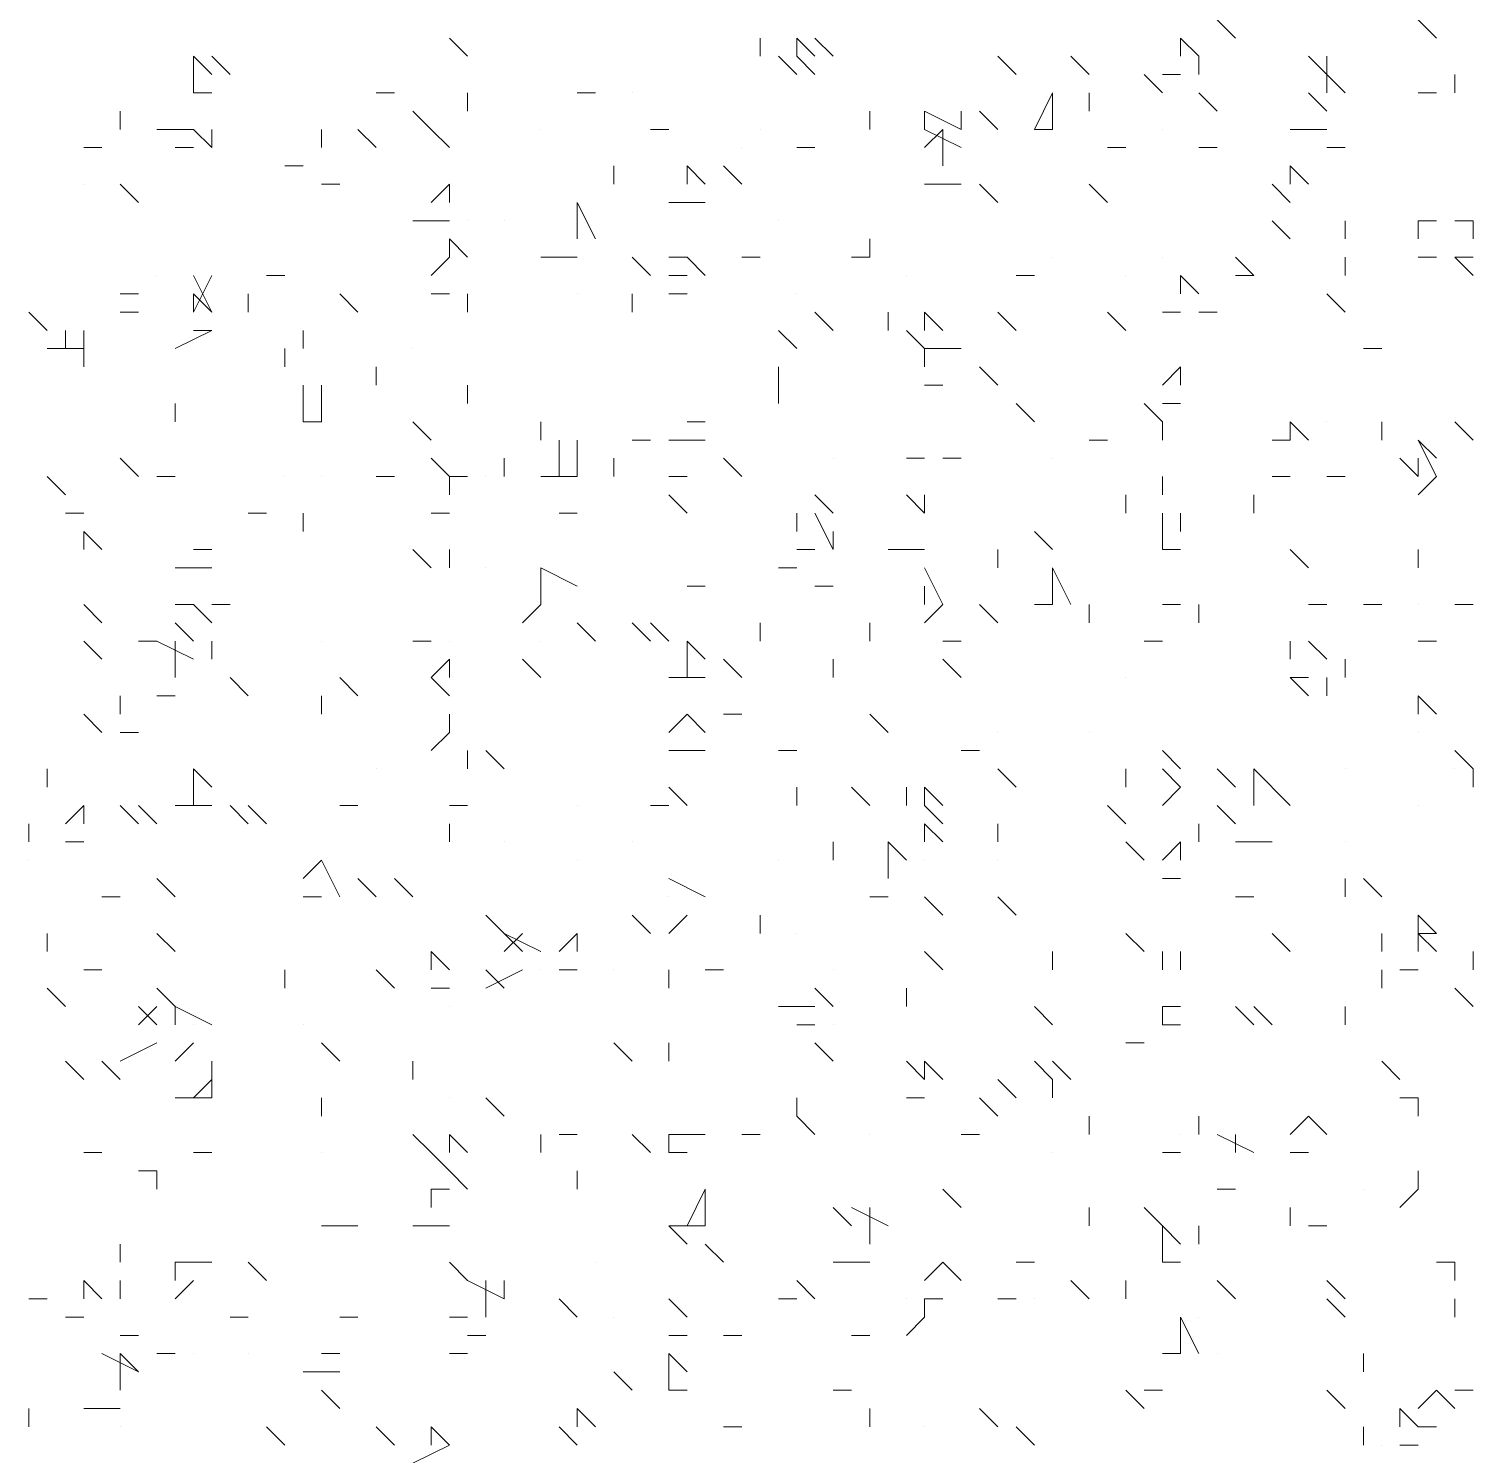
# Model space of a CAD drawing. Header units: millimetres. Extents: x 2928 to 3112, y 1220 to 1280.
# Drawn here: x 3000.9122 to 3001.1755, y 1265.2723 to 1265.5323 of the extents above; entities that cross this region are included whole.
import ezdxf

# ---------------------------------------------------------------- set-up
doc = ezdxf.new("R2010")
doc.units = ezdxf.units.MM

msp = doc.modelspace()

# ---------------------------------------------------------------- linework, layer by layer
at = {"color": 92, "linetype": 'Continuous', "lineweight": 5, "true_color": 0x00b800}
for points in [[(3001.13217, 1265.53063), (3001.12884, 1265.53397), (3001.12884, 1265.53397)], [(3001.16884, 1265.53063), (3001.16551, 1265.53397), (3001.16551, 1265.53397)], [(3000.99217, 1265.5273), (3000.98884, 1265.53063), (3000.98884, 1265.53063)], [(3001.0455, 1265.5273), (3001.0455, 1265.53063), (3001.0455, 1265.53063)], [(3001.05217, 1265.53063), (3001.0555, 1265.5273), (3001.0555, 1265.5273)], [(3001.05217, 1265.53063), (3001.05217, 1265.5273), (3001.05217, 1265.5273)], [(3001.05884, 1265.5273), (3001.0555, 1265.53063), (3001.0555, 1265.53063)], [(3001.12217, 1265.53063), (3001.1255, 1265.5273), (3001.1255, 1265.5273)], [(3001.12217, 1265.53063), (3001.12217, 1265.5273), (3001.12217, 1265.5273)], [(3000.94217, 1265.5273), (3000.9455, 1265.52397), (3000.9455, 1265.52397)], [(3000.94217, 1265.5273), (3000.94217, 1265.52063), (3000.94217, 1265.52063)], [(3000.94884, 1265.52397), (3000.9455, 1265.5273), (3000.9455, 1265.5273)], [(3001.04884, 1265.5273), (3001.05217, 1265.52397), (3001.05217, 1265.52397)], [(3001.0555, 1265.52397), (3001.05217, 1265.5273), (3001.05217, 1265.5273)], [(3001.09217, 1265.52397), (3001.08884, 1265.5273), (3001.08884, 1265.5273)], [(3001.1055, 1265.52397), (3001.10217, 1265.5273), (3001.10217, 1265.5273)], [(3001.1255, 1265.52397), (3001.1255, 1265.5273), (3001.1255, 1265.5273)], [(3001.14551, 1265.5273), (3001.15217, 1265.52063), (3001.15217, 1265.52063)], [(3001.14884, 1265.5273), (3001.14884, 1265.52063), (3001.14884, 1265.52063)], [(3001.11884, 1265.52063), (3001.1155, 1265.52397), (3001.1155, 1265.52397)], [(3001.11884, 1265.52397), (3001.12217, 1265.52397), (3001.12217, 1265.52397)], [(3001.17217, 1265.52063), (3001.17217, 1265.52397), (3001.17217, 1265.52397)], [(3000.94217, 1265.52063), (3000.9455, 1265.52063), (3000.9455, 1265.52063)], [(3000.97884, 1265.52063), (3000.9755, 1265.52063), (3000.9755, 1265.52063)], [(3000.99217, 1265.5173), (3000.99217, 1265.52063), (3000.99217, 1265.52063)], [(3001.0155, 1265.52063), (3001.01217, 1265.52063), (3001.01217, 1265.52063)], [(3001.09884, 1265.52063), (3001.0955, 1265.51397), (3001.0955, 1265.51397)], [(3001.09884, 1265.52063), (3001.09884, 1265.51397), (3001.09884, 1265.51397)], [(3001.1055, 1265.5173), (3001.1055, 1265.52063), (3001.1055, 1265.52063)], [(3001.12884, 1265.5173), (3001.1255, 1265.52063), (3001.1255, 1265.52063)], [(3001.14884, 1265.5173), (3001.14551, 1265.52063), (3001.14551, 1265.52063)], [(3001.16884, 1265.52063), (3001.16551, 1265.52063), (3001.16551, 1265.52063)], [(3000.92884, 1265.51397), (3000.92884, 1265.5173), (3000.92884, 1265.5173)], [(3000.9855, 1265.51397), (3000.98217, 1265.5173), (3000.98217, 1265.5173)], [(3001.0655, 1265.51397), (3001.0655, 1265.5173), (3001.0655, 1265.5173)], [(3001.0755, 1265.5173), (3001.08217, 1265.51397), (3001.08217, 1265.51397)], [(3001.0755, 1265.5173), (3001.0755, 1265.51397), (3001.0755, 1265.51397)], [(3001.08217, 1265.51397), (3001.08217, 1265.5173), (3001.08217, 1265.5173)], [(3001.08884, 1265.51397), (3001.0855, 1265.5173), (3001.0855, 1265.5173)], [(3000.93884, 1265.51397), (3000.9355, 1265.51397), (3000.9355, 1265.51397)], [(3000.94217, 1265.51397), (3000.93884, 1265.51397), (3000.93884, 1265.51397)], [(3000.94217, 1265.51397), (3000.9455, 1265.51063), (3000.9455, 1265.51063)], [(3000.9455, 1265.51063), (3000.9455, 1265.51397), (3000.9455, 1265.51397)], [(3000.9655, 1265.51063), (3000.9655, 1265.51397), (3000.9655, 1265.51397)], [(3000.9755, 1265.51063), (3000.97217, 1265.51397), (3000.97217, 1265.51397)], [(3000.98884, 1265.51063), (3000.9855, 1265.51397), (3000.9855, 1265.51397)], [(3001.02884, 1265.51397), (3001.0255, 1265.51397), (3001.0255, 1265.51397)], [(3001.0755, 1265.51063), (3001.07884, 1265.51397), (3001.07884, 1265.51397)], [(3001.0755, 1265.51397), (3001.08217, 1265.51063), (3001.08217, 1265.51063)], [(3001.07884, 1265.51397), (3001.07884, 1265.5073), (3001.07884, 1265.5073)], [(3001.0955, 1265.51397), (3001.09884, 1265.51397), (3001.09884, 1265.51397)], [(3001.14217, 1265.51397), (3001.14884, 1265.51397), (3001.14884, 1265.51397)], [(3000.9255, 1265.51063), (3000.92217, 1265.51063), (3000.92217, 1265.51063)], [(3000.93884, 1265.51063), (3000.94217, 1265.51063), (3000.94217, 1265.51063)], [(3001.0555, 1265.51063), (3001.05217, 1265.51063), (3001.05217, 1265.51063)], [(3001.11217, 1265.51063), (3001.10884, 1265.51063), (3001.10884, 1265.51063)], [(3001.12884, 1265.51063), (3001.1255, 1265.51063), (3001.1255, 1265.51063)], [(3001.15217, 1265.51063), (3001.14884, 1265.51063), (3001.14884, 1265.51063)], [(3000.96217, 1265.5073), (3000.95884, 1265.5073), (3000.95884, 1265.5073)], [(3001.01884, 1265.50397), (3001.01884, 1265.5073), (3001.01884, 1265.5073)], [(3001.03217, 1265.5073), (3001.0355, 1265.50397), (3001.0355, 1265.50397)], [(3001.03217, 1265.5073), (3001.03217, 1265.50397), (3001.03217, 1265.50397)], [(3001.04217, 1265.50397), (3001.03884, 1265.5073), (3001.03884, 1265.5073)], [(3001.14217, 1265.5073), (3001.14551, 1265.50397), (3001.14551, 1265.50397)], [(3001.14217, 1265.5073), (3001.14217, 1265.50397), (3001.14217, 1265.50397)], [(3000.93217, 1265.50063), (3000.92884, 1265.50397), (3000.92884, 1265.50397)], [(3000.96884, 1265.50397), (3000.9655, 1265.50397), (3000.9655, 1265.50397)], [(3000.98884, 1265.50397), (3000.9855, 1265.50063), (3000.9855, 1265.50063)], [(3000.98884, 1265.50397), (3000.98884, 1265.50063), (3000.98884, 1265.50063)], [(3001.0755, 1265.50397), (3001.08217, 1265.50397), (3001.08217, 1265.50397)], [(3001.08884, 1265.50063), (3001.0855, 1265.50397), (3001.0855, 1265.50397)], [(3001.10884, 1265.50063), (3001.1055, 1265.50397), (3001.1055, 1265.50397)], [(3001.13884, 1265.50397), (3001.14217, 1265.50063), (3001.14217, 1265.50063)], [(3001.01217, 1265.50063), (3001.0155, 1265.49397), (3001.0155, 1265.49397)], [(3001.01217, 1265.50063), (3001.01217, 1265.49397), (3001.01217, 1265.49397)], [(3001.02884, 1265.50063), (3001.0355, 1265.50063), (3001.0355, 1265.50063)], [(3000.98217, 1265.4973), (3000.98884, 1265.4973), (3000.98884, 1265.4973)], [(3001.14217, 1265.49397), (3001.13884, 1265.4973), (3001.13884, 1265.4973)], [(3001.15217, 1265.49397), (3001.15217, 1265.4973), (3001.15217, 1265.4973)], [(3001.16551, 1265.4973), (3001.16884, 1265.4973), (3001.16884, 1265.4973)], [(3001.16551, 1265.4973), (3001.16551, 1265.49397), (3001.16551, 1265.49397)], [(3001.17551, 1265.4973), (3001.17217, 1265.4973), (3001.17217, 1265.4973)], [(3001.17551, 1265.49397), (3001.17551, 1265.4973), (3001.17551, 1265.4973)], [(3000.98884, 1265.49397), (3000.99217, 1265.49063), (3000.99217, 1265.49063)], [(3000.98884, 1265.49397), (3000.98884, 1265.49063), (3000.98884, 1265.49063)], [(3001.0655, 1265.49063), (3001.0655, 1265.49397), (3001.0655, 1265.49397)], [(3000.9855, 1265.4873), (3000.98884, 1265.49063), (3000.98884, 1265.49063)], [(3001.0055, 1265.49063), (3001.01217, 1265.49063), (3001.01217, 1265.49063)], [(3001.0255, 1265.4873), (3001.02217, 1265.49063), (3001.02217, 1265.49063)], [(3001.03217, 1265.49063), (3001.02884, 1265.49063), (3001.02884, 1265.49063)], [(3001.03217, 1265.49063), (3001.0355, 1265.4873), (3001.0355, 1265.4873)], [(3001.0455, 1265.49063), (3001.04217, 1265.49063), (3001.04217, 1265.49063)], [(3001.0655, 1265.49063), (3001.06217, 1265.49063), (3001.06217, 1265.49063)], [(3001.13551, 1265.4873), (3001.13217, 1265.49063), (3001.13217, 1265.49063)], [(3001.15217, 1265.4873), (3001.15217, 1265.49063), (3001.15217, 1265.49063)], [(3001.16551, 1265.49063), (3001.16884, 1265.49063), (3001.16884, 1265.49063)], [(3001.17551, 1265.4873), (3001.17217, 1265.49063), (3001.17217, 1265.49063)], [(3001.17551, 1265.49063), (3001.17217, 1265.49063), (3001.17217, 1265.49063)], [(3000.94217, 1265.4873), (3000.9455, 1265.48063), (3000.9455, 1265.48063)], [(3000.9455, 1265.4873), (3000.94217, 1265.48063), (3000.94217, 1265.48063)], [(3000.95884, 1265.4873), (3000.9555, 1265.4873), (3000.9555, 1265.4873)], [(3001.02884, 1265.4873), (3001.03217, 1265.4873), (3001.03217, 1265.4873)], [(3001.0955, 1265.4873), (3001.09217, 1265.4873), (3001.09217, 1265.4873)], [(3001.12217, 1265.4873), (3001.1255, 1265.48397), (3001.1255, 1265.48397)], [(3001.12217, 1265.4873), (3001.12217, 1265.48397), (3001.12217, 1265.48397)], [(3001.13551, 1265.4873), (3001.13217, 1265.4873), (3001.13217, 1265.4873)], [(3000.93217, 1265.48397), (3000.92884, 1265.48397), (3000.92884, 1265.48397)], [(3000.94217, 1265.48397), (3000.9455, 1265.48063), (3000.9455, 1265.48063)], [(3000.94217, 1265.48397), (3000.94217, 1265.48063), (3000.94217, 1265.48063)], [(3000.95217, 1265.48063), (3000.95217, 1265.48397), (3000.95217, 1265.48397)], [(3000.97217, 1265.48063), (3000.96884, 1265.48397), (3000.96884, 1265.48397)], [(3000.98884, 1265.48397), (3000.9855, 1265.48397), (3000.9855, 1265.48397)], [(3000.98884, 1265.48397), (3000.9855, 1265.48397), (3000.9855, 1265.48397)], [(3000.99217, 1265.48063), (3000.99217, 1265.48397), (3000.99217, 1265.48397)], [(3001.02217, 1265.48063), (3001.02217, 1265.48397), (3001.02217, 1265.48397)], [(3001.03217, 1265.48397), (3001.02884, 1265.48397), (3001.02884, 1265.48397)], [(3001.15217, 1265.48063), (3001.14884, 1265.48397), (3001.14884, 1265.48397)], [(3000.9155, 1265.4773), (3000.91217, 1265.48063), (3000.91217, 1265.48063)], [(3000.93217, 1265.48063), (3000.92884, 1265.48063), (3000.92884, 1265.48063)], [(3001.05884, 1265.4773), (3001.0555, 1265.48063), (3001.0555, 1265.48063)], [(3001.06884, 1265.4773), (3001.06884, 1265.48063), (3001.06884, 1265.48063)], [(3001.0755, 1265.48063), (3001.07884, 1265.4773), (3001.07884, 1265.4773)], [(3001.0755, 1265.48063), (3001.0755, 1265.4773), (3001.0755, 1265.4773)], [(3001.09217, 1265.4773), (3001.08884, 1265.48063), (3001.08884, 1265.48063)], [(3001.11217, 1265.4773), (3001.10884, 1265.48063), (3001.10884, 1265.48063)], [(3001.11884, 1265.48063), (3001.12217, 1265.48063), (3001.12217, 1265.48063)], [(3001.12884, 1265.48063), (3001.1255, 1265.48063), (3001.1255, 1265.48063)], [(3000.91884, 1265.4773), (3000.91884, 1265.47397), (3000.91884, 1265.47397)], [(3000.92217, 1265.4773), (3000.92217, 1265.47397), (3000.92217, 1265.47397)], [(3000.93884, 1265.47397), (3000.9455, 1265.4773), (3000.9455, 1265.4773)], [(3000.94217, 1265.4773), (3000.9455, 1265.4773), (3000.9455, 1265.4773)], [(3000.96217, 1265.47397), (3000.96217, 1265.4773), (3000.96217, 1265.4773)], [(3001.05217, 1265.47397), (3001.04884, 1265.4773), (3001.04884, 1265.4773)], [(3001.07217, 1265.4773), (3001.0755, 1265.47397), (3001.0755, 1265.47397)], [(3000.9155, 1265.47397), (3000.92217, 1265.47397), (3000.92217, 1265.47397)], [(3000.92217, 1265.47063), (3000.92217, 1265.47397), (3000.92217, 1265.47397)], [(3000.95884, 1265.47063), (3000.95884, 1265.47397), (3000.95884, 1265.47397)], [(3001.0755, 1265.47397), (3001.08217, 1265.47397), (3001.08217, 1265.47397)], [(3001.0755, 1265.47397), (3001.0755, 1265.47063), (3001.0755, 1265.47063)], [(3001.15884, 1265.47397), (3001.15551, 1265.47397), (3001.15551, 1265.47397)], [(3000.9755, 1265.4673), (3000.9755, 1265.47063), (3000.9755, 1265.47063)], [(3001.04884, 1265.4673), (3001.04884, 1265.47063), (3001.04884, 1265.47063)], [(3001.08884, 1265.4673), (3001.0855, 1265.47063), (3001.0855, 1265.47063)], [(3001.12217, 1265.47063), (3001.11884, 1265.4673), (3001.11884, 1265.4673)], [(3001.12217, 1265.47063), (3001.12217, 1265.4673), (3001.12217, 1265.4673)], [(3000.96217, 1265.4673), (3000.96217, 1265.46063), (3000.96217, 1265.46063)], [(3000.9655, 1265.4673), (3000.9655, 1265.46063), (3000.9655, 1265.46063)], [(3000.99217, 1265.46397), (3000.99217, 1265.4673), (3000.99217, 1265.4673)], [(3001.04884, 1265.46397), (3001.04884, 1265.4673), (3001.04884, 1265.4673)], [(3001.0755, 1265.4673), (3001.07884, 1265.4673), (3001.07884, 1265.4673)], [(3000.93884, 1265.46063), (3000.93884, 1265.46397), (3000.93884, 1265.46397)], [(3001.0955, 1265.46063), (3001.09217, 1265.46397), (3001.09217, 1265.46397)], [(3001.11884, 1265.46063), (3001.1155, 1265.46397), (3001.1155, 1265.46397)], [(3001.11884, 1265.46397), (3001.12217, 1265.46397), (3001.12217, 1265.46397)], [(3000.96217, 1265.46063), (3000.9655, 1265.46063), (3000.9655, 1265.46063)], [(3000.9855, 1265.4573), (3000.98217, 1265.46063), (3000.98217, 1265.46063)], [(3001.0055, 1265.4573), (3001.0055, 1265.46063), (3001.0055, 1265.46063)], [(3001.03217, 1265.46063), (3001.0355, 1265.46063), (3001.0355, 1265.46063)], [(3001.11884, 1265.4573), (3001.11884, 1265.46063), (3001.11884, 1265.46063)], [(3001.14217, 1265.46063), (3001.14551, 1265.4573), (3001.14551, 1265.4573)], [(3001.14217, 1265.46063), (3001.14217, 1265.4573), (3001.14217, 1265.4573)], [(3001.15884, 1265.4573), (3001.15884, 1265.46063), (3001.15884, 1265.46063)], [(3001.17551, 1265.4573), (3001.17217, 1265.46063), (3001.17217, 1265.46063)], [(3001.00884, 1265.4573), (3001.00884, 1265.45063), (3001.00884, 1265.45063)], [(3001.01217, 1265.4573), (3001.01217, 1265.45063), (3001.01217, 1265.45063)], [(3001.0255, 1265.4573), (3001.02217, 1265.4573), (3001.02217, 1265.4573)], [(3001.02884, 1265.4573), (3001.0355, 1265.4573), (3001.0355, 1265.4573)], [(3001.10884, 1265.4573), (3001.1055, 1265.4573), (3001.1055, 1265.4573)], [(3001.14217, 1265.4573), (3001.13884, 1265.4573), (3001.13884, 1265.4573)], [(3001.16551, 1265.4573), (3001.16884, 1265.45063), (3001.16884, 1265.45063)], [(3001.16551, 1265.4573), (3001.16884, 1265.45397), (3001.16884, 1265.45397)], [(3000.93217, 1265.45063), (3000.92884, 1265.45397), (3000.92884, 1265.45397)], [(3000.98884, 1265.45063), (3000.9855, 1265.45397), (3000.9855, 1265.45397)], [(3000.99884, 1265.45063), (3000.99884, 1265.45397), (3000.99884, 1265.45397)], [(3001.01884, 1265.45063), (3001.01884, 1265.45397), (3001.01884, 1265.45397)], [(3001.04217, 1265.45063), (3001.03884, 1265.45397), (3001.03884, 1265.45397)], [(3001.0755, 1265.45397), (3001.07217, 1265.45397), (3001.07217, 1265.45397)], [(3001.08217, 1265.45397), (3001.07884, 1265.45397), (3001.07884, 1265.45397)], [(3001.16217, 1265.45397), (3001.16551, 1265.45063), (3001.16551, 1265.45063)], [(3001.16551, 1265.45397), (3001.16551, 1265.45063), (3001.16551, 1265.45063)], [(3000.91884, 1265.4473), (3000.9155, 1265.45063), (3000.9155, 1265.45063)], [(3000.93884, 1265.45063), (3000.9355, 1265.45063), (3000.9355, 1265.45063)], [(3000.97884, 1265.45063), (3000.9755, 1265.45063), (3000.9755, 1265.45063)], [(3000.98884, 1265.45063), (3000.99217, 1265.45063), (3000.99217, 1265.45063)], [(3000.98884, 1265.45063), (3000.98884, 1265.4473), (3000.98884, 1265.4473)], [(3001.0055, 1265.45063), (3001.01217, 1265.45063), (3001.01217, 1265.45063)], [(3001.03217, 1265.45063), (3001.02884, 1265.45063), (3001.02884, 1265.45063)], [(3001.11884, 1265.4473), (3001.11884, 1265.45063), (3001.11884, 1265.45063)], [(3001.13884, 1265.45063), (3001.14217, 1265.45063), (3001.14217, 1265.45063)], [(3001.14217, 1265.45063), (3001.13884, 1265.45063), (3001.13884, 1265.45063)], [(3001.15217, 1265.45063), (3001.14884, 1265.45063), (3001.14884, 1265.45063)], [(3001.16551, 1265.4473), (3001.16884, 1265.45063), (3001.16884, 1265.45063)], [(3001.03217, 1265.44397), (3001.02884, 1265.4473), (3001.02884, 1265.4473)], [(3001.05884, 1265.44397), (3001.0555, 1265.4473), (3001.0555, 1265.4473)], [(3001.07217, 1265.4473), (3001.0755, 1265.44397), (3001.0755, 1265.44397)], [(3001.0755, 1265.4473), (3001.0755, 1265.44397), (3001.0755, 1265.44397)], [(3001.11217, 1265.44397), (3001.11217, 1265.4473), (3001.11217, 1265.4473)], [(3001.13551, 1265.44397), (3001.13551, 1265.4473), (3001.13551, 1265.4473)], [(3000.92217, 1265.44397), (3000.91884, 1265.44397), (3000.91884, 1265.44397)], [(3000.9555, 1265.44397), (3000.95217, 1265.44397), (3000.95217, 1265.44397)], [(3000.96217, 1265.44063), (3000.96217, 1265.44397), (3000.96217, 1265.44397)], [(3000.9855, 1265.44397), (3000.98884, 1265.44397), (3000.98884, 1265.44397)], [(3001.01217, 1265.44397), (3001.00884, 1265.44397), (3001.00884, 1265.44397)], [(3001.05217, 1265.44397), (3001.05217, 1265.44063), (3001.05217, 1265.44063)], [(3001.0555, 1265.44397), (3001.05884, 1265.4373), (3001.05884, 1265.4373)], [(3001.11884, 1265.44397), (3001.11884, 1265.4373), (3001.11884, 1265.4373)], [(3001.12217, 1265.44397), (3001.12217, 1265.44063), (3001.12217, 1265.44063)], [(3000.92217, 1265.4373), (3000.92217, 1265.44063), (3000.92217, 1265.44063)], [(3000.9255, 1265.4373), (3000.92217, 1265.44063), (3000.92217, 1265.44063)], [(3001.05884, 1265.4373), (3001.05884, 1265.44063), (3001.05884, 1265.44063)], [(3001.09884, 1265.4373), (3001.0955, 1265.44063), (3001.0955, 1265.44063)], [(3000.94217, 1265.4373), (3000.9455, 1265.4373), (3000.9455, 1265.4373)], [(3000.9855, 1265.43397), (3000.98217, 1265.4373), (3000.98217, 1265.4373)], [(3000.98884, 1265.43397), (3000.98884, 1265.4373), (3000.98884, 1265.4373)], [(3001.05217, 1265.4373), (3001.0555, 1265.4373), (3001.0555, 1265.4373)], [(3001.06884, 1265.4373), (3001.0755, 1265.4373), (3001.0755, 1265.4373)], [(3001.08884, 1265.43397), (3001.08884, 1265.4373), (3001.08884, 1265.4373)], [(3001.11884, 1265.4373), (3001.12217, 1265.4373), (3001.12217, 1265.4373)], [(3001.14551, 1265.43397), (3001.14217, 1265.4373), (3001.14217, 1265.4373)], [(3001.16551, 1265.43397), (3001.16551, 1265.4373), (3001.16551, 1265.4373)], [(3000.93884, 1265.43397), (3000.9455, 1265.43397), (3000.9455, 1265.43397)], [(3001.0055, 1265.43397), (3001.01217, 1265.43063), (3001.01217, 1265.43063)], [(3001.0055, 1265.43397), (3001.0055, 1265.4273), (3001.0055, 1265.4273)], [(3001.05217, 1265.43397), (3001.04884, 1265.43397), (3001.04884, 1265.43397)], [(3001.0755, 1265.43397), (3001.07884, 1265.4273), (3001.07884, 1265.4273)], [(3001.09884, 1265.43397), (3001.10217, 1265.4273), (3001.10217, 1265.4273)], [(3001.09884, 1265.43397), (3001.09884, 1265.4273), (3001.09884, 1265.4273)], [(3001.0355, 1265.43063), (3001.03217, 1265.43063), (3001.03217, 1265.43063)], [(3001.05884, 1265.43063), (3001.0555, 1265.43063), (3001.0555, 1265.43063)], [(3001.0755, 1265.43063), (3001.0755, 1265.4273), (3001.0755, 1265.4273)], [(3000.9255, 1265.42397), (3000.92217, 1265.4273), (3000.92217, 1265.4273)], [(3000.94217, 1265.4273), (3000.93884, 1265.4273), (3000.93884, 1265.4273)], [(3000.94217, 1265.4273), (3000.9455, 1265.42397), (3000.9455, 1265.42397)], [(3000.94884, 1265.4273), (3000.9455, 1265.4273), (3000.9455, 1265.4273)], [(3001.00217, 1265.42397), (3001.0055, 1265.4273), (3001.0055, 1265.4273)], [(3001.0755, 1265.42397), (3001.07884, 1265.4273), (3001.07884, 1265.4273)], [(3001.08884, 1265.42397), (3001.0855, 1265.4273), (3001.0855, 1265.4273)], [(3001.0955, 1265.4273), (3001.09884, 1265.4273), (3001.09884, 1265.4273)], [(3001.1055, 1265.42397), (3001.1055, 1265.4273), (3001.1055, 1265.4273)], [(3001.12217, 1265.4273), (3001.11884, 1265.4273), (3001.11884, 1265.4273)], [(3001.1255, 1265.42397), (3001.1255, 1265.4273), (3001.1255, 1265.4273)], [(3001.14884, 1265.4273), (3001.14551, 1265.4273), (3001.14551, 1265.4273)], [(3001.15884, 1265.4273), (3001.15551, 1265.4273), (3001.15551, 1265.4273)], [(3001.17551, 1265.4273), (3001.17217, 1265.4273), (3001.17217, 1265.4273)], [(3000.93884, 1265.42397), (3000.94217, 1265.42063), (3000.94217, 1265.42063)], [(3001.0155, 1265.42063), (3001.01217, 1265.42397), (3001.01217, 1265.42397)], [(3001.0255, 1265.42063), (3001.02217, 1265.42397), (3001.02217, 1265.42397)], [(3001.02884, 1265.42063), (3001.0255, 1265.42397), (3001.0255, 1265.42397)], [(3001.0455, 1265.42063), (3001.0455, 1265.42397), (3001.0455, 1265.42397)], [(3001.0655, 1265.42063), (3001.0655, 1265.42397), (3001.0655, 1265.42397)], [(3000.9255, 1265.4173), (3000.92217, 1265.42063), (3000.92217, 1265.42063)], [(3000.9355, 1265.42063), (3000.93217, 1265.42063), (3000.93217, 1265.42063)], [(3000.9355, 1265.42063), (3000.94217, 1265.4173), (3000.94217, 1265.4173)], [(3000.93884, 1265.42063), (3000.93884, 1265.41397), (3000.93884, 1265.41397)], [(3000.9455, 1265.4173), (3000.9455, 1265.42063), (3000.9455, 1265.42063)], [(3000.9855, 1265.42063), (3000.98217, 1265.42063), (3000.98217, 1265.42063)], [(3001.03217, 1265.42063), (3001.0355, 1265.4173), (3001.0355, 1265.4173)], [(3001.03217, 1265.42063), (3001.03217, 1265.41397), (3001.03217, 1265.41397)], [(3001.08217, 1265.42063), (3001.07884, 1265.42063), (3001.07884, 1265.42063)], [(3001.11884, 1265.42063), (3001.1155, 1265.42063), (3001.1155, 1265.42063)], [(3001.14217, 1265.42063), (3001.14217, 1265.4173), (3001.14217, 1265.4173)], [(3001.14551, 1265.42063), (3001.14884, 1265.4173), (3001.14884, 1265.4173)], [(3001.16884, 1265.42063), (3001.16551, 1265.42063), (3001.16551, 1265.42063)], [(3000.98884, 1265.4173), (3000.9855, 1265.41397), (3000.9855, 1265.41397)], [(3000.98884, 1265.4173), (3000.98884, 1265.41397), (3000.98884, 1265.41397)], [(3001.0055, 1265.41397), (3001.00217, 1265.4173), (3001.00217, 1265.4173)], [(3001.04217, 1265.41397), (3001.03884, 1265.4173), (3001.03884, 1265.4173)], [(3001.05884, 1265.41397), (3001.05884, 1265.4173), (3001.05884, 1265.4173)], [(3001.08217, 1265.41397), (3001.07884, 1265.4173), (3001.07884, 1265.4173)], [(3001.15217, 1265.41397), (3001.15217, 1265.4173), (3001.15217, 1265.4173)], [(3000.95217, 1265.41063), (3000.94884, 1265.41397), (3000.94884, 1265.41397)], [(3000.97217, 1265.41063), (3000.96884, 1265.41397), (3000.96884, 1265.41397)], [(3000.9855, 1265.41397), (3000.98884, 1265.41063), (3000.98884, 1265.41063)], [(3001.02884, 1265.41397), (3001.0355, 1265.41397), (3001.0355, 1265.41397)], [(3001.14217, 1265.41397), (3001.14551, 1265.41397), (3001.14551, 1265.41397)], [(3001.14551, 1265.41063), (3001.14217, 1265.41397), (3001.14217, 1265.41397)], [(3001.14884, 1265.41063), (3001.14884, 1265.41397), (3001.14884, 1265.41397)], [(3000.92884, 1265.4073), (3000.92884, 1265.41063), (3000.92884, 1265.41063)], [(3000.9355, 1265.41063), (3000.93884, 1265.41063), (3000.93884, 1265.41063)], [(3000.9655, 1265.4073), (3000.9655, 1265.41063), (3000.9655, 1265.41063)], [(3000.9655, 1265.4073), (3000.9655, 1265.41063), (3000.9655, 1265.41063)], [(3001.16551, 1265.41063), (3001.16884, 1265.4073), (3001.16884, 1265.4073)], [(3001.16551, 1265.41063), (3001.16551, 1265.4073), (3001.16551, 1265.4073)], [(3000.9255, 1265.40397), (3000.92217, 1265.4073), (3000.92217, 1265.4073)], [(3000.98884, 1265.4073), (3000.98884, 1265.40397), (3000.98884, 1265.40397)], [(3000.98884, 1265.4073), (3000.98884, 1265.40397), (3000.98884, 1265.40397)], [(3001.03217, 1265.4073), (3001.02884, 1265.40397), (3001.02884, 1265.40397)], [(3001.03217, 1265.4073), (3001.0355, 1265.40397), (3001.0355, 1265.40397)], [(3001.04217, 1265.4073), (3001.03884, 1265.4073), (3001.03884, 1265.4073)], [(3001.06884, 1265.40397), (3001.0655, 1265.4073), (3001.0655, 1265.4073)], [(3000.93217, 1265.40397), (3000.92884, 1265.40397), (3000.92884, 1265.40397)], [(3000.9855, 1265.40063), (3000.98884, 1265.40397), (3000.98884, 1265.40397)], [(3000.99217, 1265.3973), (3000.99217, 1265.40063), (3000.99217, 1265.40063)], [(3000.99884, 1265.3973), (3000.9955, 1265.40063), (3000.9955, 1265.40063)], [(3001.02884, 1265.40063), (3001.0355, 1265.40063), (3001.0355, 1265.40063)], [(3001.05217, 1265.40063), (3001.04884, 1265.40063), (3001.04884, 1265.40063)], [(3001.0855, 1265.40063), (3001.08217, 1265.40063), (3001.08217, 1265.40063)], [(3001.11884, 1265.40063), (3001.12217, 1265.3973), (3001.12217, 1265.3973)], [(3001.17551, 1265.3973), (3001.17217, 1265.40063), (3001.17217, 1265.40063)], [(3000.9155, 1265.39397), (3000.9155, 1265.3973), (3000.9155, 1265.3973)], [(3000.94217, 1265.3973), (3000.9455, 1265.39397), (3000.9455, 1265.39397)], [(3000.94217, 1265.3973), (3000.94217, 1265.39063), (3000.94217, 1265.39063)], [(3001.09217, 1265.39397), (3001.08884, 1265.3973), (3001.08884, 1265.3973)], [(3001.11217, 1265.39397), (3001.11217, 1265.3973), (3001.11217, 1265.3973)], [(3001.12217, 1265.39397), (3001.11884, 1265.3973), (3001.11884, 1265.3973)], [(3001.13217, 1265.39397), (3001.12884, 1265.3973), (3001.12884, 1265.3973)], [(3001.13551, 1265.3973), (3001.14217, 1265.39063), (3001.14217, 1265.39063)], [(3001.13551, 1265.3973), (3001.13551, 1265.39063), (3001.13551, 1265.39063)], [(3001.17551, 1265.39397), (3001.17551, 1265.3973), (3001.17551, 1265.3973)], [(3001.03217, 1265.39063), (3001.02884, 1265.39397), (3001.02884, 1265.39397)], [(3001.05217, 1265.39063), (3001.05217, 1265.39397), (3001.05217, 1265.39397)], [(3001.0655, 1265.39063), (3001.06217, 1265.39397), (3001.06217, 1265.39397)], [(3001.07217, 1265.39063), (3001.07217, 1265.39397), (3001.07217, 1265.39397)], [(3001.0755, 1265.39397), (3001.07884, 1265.39063), (3001.07884, 1265.39063)], [(3001.0755, 1265.39397), (3001.0755, 1265.39063), (3001.0755, 1265.39063)], [(3001.11884, 1265.39063), (3001.12217, 1265.39397), (3001.12217, 1265.39397)], [(3000.92217, 1265.39063), (3000.91884, 1265.3873), (3000.91884, 1265.3873)], [(3000.92217, 1265.39063), (3000.92217, 1265.3873), (3000.92217, 1265.3873)], [(3000.93217, 1265.3873), (3000.92884, 1265.39063), (3000.92884, 1265.39063)], [(3000.9355, 1265.3873), (3000.93217, 1265.39063), (3000.93217, 1265.39063)], [(3000.93884, 1265.39063), (3000.9455, 1265.39063), (3000.9455, 1265.39063)], [(3000.95217, 1265.3873), (3000.94884, 1265.39063), (3000.94884, 1265.39063)], [(3000.9555, 1265.3873), (3000.95217, 1265.39063), (3000.95217, 1265.39063)], [(3000.97217, 1265.39063), (3000.96884, 1265.39063), (3000.96884, 1265.39063)], [(3000.99217, 1265.39063), (3000.98884, 1265.39063), (3000.98884, 1265.39063)], [(3001.02884, 1265.39063), (3001.0255, 1265.39063), (3001.0255, 1265.39063)], [(3001.0755, 1265.39063), (3001.07884, 1265.3873), (3001.07884, 1265.3873)], [(3001.11217, 1265.3873), (3001.10884, 1265.39063), (3001.10884, 1265.39063)], [(3001.13217, 1265.3873), (3001.12884, 1265.39063), (3001.12884, 1265.39063)], [(3000.91217, 1265.38397), (3000.91217, 1265.3873), (3000.91217, 1265.3873)], [(3000.98884, 1265.38397), (3000.98884, 1265.3873), (3000.98884, 1265.3873)], [(3001.0755, 1265.3873), (3001.07884, 1265.38397), (3001.07884, 1265.38397)], [(3001.0755, 1265.3873), (3001.0755, 1265.38397), (3001.0755, 1265.38397)], [(3001.08884, 1265.38397), (3001.08884, 1265.3873), (3001.08884, 1265.3873)], [(3001.1255, 1265.38397), (3001.1255, 1265.3873), (3001.1255, 1265.3873)], [(3000.91884, 1265.38397), (3000.92217, 1265.38397), (3000.92217, 1265.38397)], [(3001.05884, 1265.38063), (3001.05884, 1265.38397), (3001.05884, 1265.38397)], [(3001.06884, 1265.38397), (3001.07217, 1265.38063), (3001.07217, 1265.38063)], [(3001.06884, 1265.38397), (3001.06884, 1265.3773), (3001.06884, 1265.3773)], [(3001.1155, 1265.38063), (3001.11217, 1265.38397), (3001.11217, 1265.38397)], [(3001.12217, 1265.38397), (3001.11884, 1265.38063), (3001.11884, 1265.38063)], [(3001.12217, 1265.38397), (3001.12217, 1265.38063), (3001.12217, 1265.38063)], [(3001.13217, 1265.38397), (3001.13884, 1265.38397), (3001.13884, 1265.38397)], [(3000.9655, 1265.38063), (3000.96217, 1265.3773), (3000.96217, 1265.3773)], [(3000.9655, 1265.38063), (3000.96884, 1265.37397), (3000.96884, 1265.37397)], [(3000.93884, 1265.37397), (3000.9355, 1265.3773), (3000.9355, 1265.3773)], [(3000.9755, 1265.37397), (3000.97217, 1265.3773), (3000.97217, 1265.3773)], [(3000.98217, 1265.37397), (3000.97884, 1265.3773), (3000.97884, 1265.3773)], [(3001.02884, 1265.3773), (3001.0355, 1265.37397), (3001.0355, 1265.37397)], [(3001.11884, 1265.3773), (3001.12217, 1265.3773), (3001.12217, 1265.3773)], [(3001.15217, 1265.37397), (3001.15217, 1265.3773), (3001.15217, 1265.3773)], [(3001.15884, 1265.37397), (3001.15551, 1265.3773), (3001.15551, 1265.3773)], [(3000.92884, 1265.37397), (3000.9255, 1265.37397), (3000.9255, 1265.37397)], [(3000.96217, 1265.37397), (3000.9655, 1265.37397), (3000.9655, 1265.37397)], [(3001.0655, 1265.37397), (3001.06884, 1265.37397), (3001.06884, 1265.37397)], [(3001.07884, 1265.37063), (3001.0755, 1265.37397), (3001.0755, 1265.37397)], [(3001.09217, 1265.37063), (3001.08884, 1265.37397), (3001.08884, 1265.37397)], [(3001.13551, 1265.37397), (3001.13217, 1265.37397), (3001.13217, 1265.37397)], [(3000.99884, 1265.3673), (3000.9955, 1265.37063), (3000.9955, 1265.37063)], [(3001.0255, 1265.3673), (3001.02217, 1265.37063), (3001.02217, 1265.37063)], [(3001.02884, 1265.3673), (3001.03217, 1265.37063), (3001.03217, 1265.37063)], [(3001.0455, 1265.3673), (3001.0455, 1265.37063), (3001.0455, 1265.37063)], [(3001.16551, 1265.37063), (3001.16884, 1265.3673), (3001.16884, 1265.3673)], [(3001.16551, 1265.37063), (3001.16551, 1265.3673), (3001.16551, 1265.3673)], [(3000.9155, 1265.36397), (3000.9155, 1265.3673), (3000.9155, 1265.3673)], [(3000.93884, 1265.36397), (3000.9355, 1265.3673), (3000.9355, 1265.3673)], [(3000.99884, 1265.3673), (3001.0055, 1265.36397), (3001.0055, 1265.36397)], [(3001.00217, 1265.3673), (3000.99884, 1265.36397), (3000.99884, 1265.36397)], [(3001.00217, 1265.36397), (3000.99884, 1265.3673), (3000.99884, 1265.3673)], [(3001.01217, 1265.3673), (3001.00884, 1265.36397), (3001.00884, 1265.36397)], [(3001.01217, 1265.3673), (3001.01217, 1265.36397), (3001.01217, 1265.36397)], [(3001.1155, 1265.36397), (3001.11217, 1265.3673), (3001.11217, 1265.3673)], [(3001.14217, 1265.36397), (3001.13884, 1265.3673), (3001.13884, 1265.3673)], [(3001.15884, 1265.36397), (3001.15884, 1265.3673), (3001.15884, 1265.3673)], [(3001.16551, 1265.3673), (3001.16884, 1265.36397), (3001.16884, 1265.36397)], [(3001.16551, 1265.3673), (3001.16551, 1265.36397), (3001.16551, 1265.36397)], [(3001.16551, 1265.3673), (3001.16884, 1265.3673), (3001.16884, 1265.3673)], [(3000.9855, 1265.36397), (3000.98884, 1265.36063), (3000.98884, 1265.36063)], [(3000.9855, 1265.36397), (3000.9855, 1265.36063), (3000.9855, 1265.36063)], [(3001.07884, 1265.36063), (3001.0755, 1265.36397), (3001.0755, 1265.36397)], [(3001.09884, 1265.36063), (3001.09884, 1265.36397), (3001.09884, 1265.36397)], [(3001.11884, 1265.36063), (3001.11884, 1265.36397), (3001.11884, 1265.36397)], [(3001.12217, 1265.36063), (3001.12217, 1265.36397), (3001.12217, 1265.36397)], [(3001.17551, 1265.36063), (3001.17551, 1265.36397), (3001.17551, 1265.36397)], [(3000.9255, 1265.36063), (3000.92217, 1265.36063), (3000.92217, 1265.36063)], [(3000.95884, 1265.3573), (3000.95884, 1265.36063), (3000.95884, 1265.36063)], [(3000.97884, 1265.3573), (3000.9755, 1265.36063), (3000.9755, 1265.36063)], [(3000.9955, 1265.3573), (3001.00217, 1265.36063), (3001.00217, 1265.36063)], [(3000.99884, 1265.3573), (3000.9955, 1265.36063), (3000.9955, 1265.36063)], [(3001.00884, 1265.36063), (3001.01217, 1265.36063), (3001.01217, 1265.36063)], [(3001.02884, 1265.3573), (3001.02884, 1265.36063), (3001.02884, 1265.36063)], [(3001.03884, 1265.36063), (3001.0355, 1265.36063), (3001.0355, 1265.36063)], [(3001.15884, 1265.3573), (3001.15884, 1265.36063), (3001.15884, 1265.36063)], [(3001.16217, 1265.36063), (3001.16551, 1265.36063), (3001.16551, 1265.36063)], [(3000.91884, 1265.35397), (3000.9155, 1265.3573), (3000.9155, 1265.3573)], [(3000.93884, 1265.35397), (3000.9355, 1265.3573), (3000.9355, 1265.3573)], [(3000.9855, 1265.3573), (3000.98884, 1265.3573), (3000.98884, 1265.3573)], [(3001.0555, 1265.3573), (3001.05884, 1265.35397), (3001.05884, 1265.35397)], [(3001.07217, 1265.35397), (3001.07217, 1265.3573), (3001.07217, 1265.3573)], [(3001.17551, 1265.35397), (3001.17217, 1265.3573), (3001.17217, 1265.3573)], [(3000.93217, 1265.35397), (3000.9355, 1265.35063), (3000.9355, 1265.35063)], [(3000.9355, 1265.35397), (3000.93217, 1265.35063), (3000.93217, 1265.35063)], [(3000.93884, 1265.35397), (3000.9455, 1265.35063), (3000.9455, 1265.35063)], [(3000.93884, 1265.35397), (3000.93884, 1265.35063), (3000.93884, 1265.35063)], [(3001.05217, 1265.35397), (3001.04884, 1265.35397), (3001.04884, 1265.35397)], [(3001.0555, 1265.35397), (3001.05217, 1265.35397), (3001.05217, 1265.35397)], [(3001.09884, 1265.35063), (3001.0955, 1265.35397), (3001.0955, 1265.35397)], [(3001.11884, 1265.35397), (3001.12217, 1265.35397), (3001.12217, 1265.35397)], [(3001.11884, 1265.35397), (3001.11884, 1265.35063), (3001.11884, 1265.35063)], [(3001.13551, 1265.35063), (3001.13217, 1265.35397), (3001.13217, 1265.35397)], [(3001.13884, 1265.35063), (3001.13551, 1265.35397), (3001.13551, 1265.35397)], [(3001.15217, 1265.35063), (3001.15217, 1265.35397), (3001.15217, 1265.35397)], [(3001.05217, 1265.35063), (3001.0555, 1265.35063), (3001.0555, 1265.35063)], [(3001.11884, 1265.35063), (3001.12217, 1265.35063), (3001.12217, 1265.35063)], [(3000.92884, 1265.34397), (3000.9355, 1265.3473), (3000.9355, 1265.3473)], [(3000.93884, 1265.34397), (3000.94217, 1265.3473), (3000.94217, 1265.3473)], [(3000.96884, 1265.34397), (3000.9655, 1265.3473), (3000.9655, 1265.3473)], [(3001.02217, 1265.34397), (3001.01884, 1265.3473), (3001.01884, 1265.3473)], [(3001.02884, 1265.34397), (3001.02884, 1265.3473), (3001.02884, 1265.3473)], [(3001.05884, 1265.34397), (3001.0555, 1265.3473), (3001.0555, 1265.3473)], [(3001.1155, 1265.3473), (3001.11217, 1265.3473), (3001.11217, 1265.3473)], [(3000.92217, 1265.34063), (3000.91884, 1265.34397), (3000.91884, 1265.34397)], [(3000.92884, 1265.34063), (3000.9255, 1265.34397), (3000.9255, 1265.34397)], [(3000.9455, 1265.34397), (3000.9455, 1265.3373), (3000.9455, 1265.3373)], [(3000.9455, 1265.34063), (3000.9455, 1265.34397), (3000.9455, 1265.34397)], [(3000.98217, 1265.34063), (3000.98217, 1265.34397), (3000.98217, 1265.34397)], [(3001.0755, 1265.34063), (3001.07217, 1265.34397), (3001.07217, 1265.34397)], [(3001.0755, 1265.34397), (3001.07884, 1265.34063), (3001.07884, 1265.34063)], [(3001.0755, 1265.34397), (3001.0755, 1265.34063), (3001.0755, 1265.34063)], [(3001.09884, 1265.34063), (3001.0955, 1265.34397), (3001.0955, 1265.34397)], [(3001.09884, 1265.34397), (3001.10217, 1265.34063), (3001.10217, 1265.34063)], [(3001.16217, 1265.34063), (3001.15884, 1265.34397), (3001.15884, 1265.34397)], [(3000.9455, 1265.34063), (3000.94217, 1265.3373), (3000.94217, 1265.3373)], [(3001.09217, 1265.3373), (3001.08884, 1265.34063), (3001.08884, 1265.34063)], [(3001.09884, 1265.34063), (3001.09884, 1265.3373), (3001.09884, 1265.3373)], [(3000.93884, 1265.3373), (3000.9455, 1265.3373), (3000.9455, 1265.3373)], [(3000.9655, 1265.33397), (3000.9655, 1265.3373), (3000.9655, 1265.3373)], [(3000.99884, 1265.33397), (3000.9955, 1265.3373), (3000.9955, 1265.3373)], [(3001.05217, 1265.33397), (3001.05217, 1265.3373), (3001.05217, 1265.3373)], [(3001.07217, 1265.3373), (3001.0755, 1265.3373), (3001.0755, 1265.3373)], [(3001.08884, 1265.33397), (3001.0855, 1265.3373), (3001.0855, 1265.3373)], [(3001.16551, 1265.3373), (3001.16217, 1265.3373), (3001.16217, 1265.3373)], [(3001.16551, 1265.33397), (3001.16551, 1265.3373), (3001.16551, 1265.3373)], [(3001.0555, 1265.33063), (3001.05217, 1265.33397), (3001.05217, 1265.33397)], [(3001.1055, 1265.33063), (3001.1055, 1265.33397), (3001.1055, 1265.33397)], [(3001.1255, 1265.33063), (3001.1255, 1265.33397), (3001.1255, 1265.33397)], [(3001.14551, 1265.33397), (3001.14217, 1265.33063), (3001.14217, 1265.33063)], [(3001.14551, 1265.33397), (3001.14884, 1265.33063), (3001.14884, 1265.33063)], [(3001.14884, 1265.33063), (3001.14551, 1265.33397), (3001.14551, 1265.33397)], [(3000.9855, 1265.3273), (3000.98217, 1265.33063), (3000.98217, 1265.33063)], [(3000.98884, 1265.33063), (3000.99217, 1265.3273), (3000.99217, 1265.3273)], [(3000.98884, 1265.33063), (3000.98884, 1265.3273), (3000.98884, 1265.3273)], [(3001.0055, 1265.3273), (3001.0055, 1265.33063), (3001.0055, 1265.33063)], [(3001.01217, 1265.33063), (3001.00884, 1265.33063), (3001.00884, 1265.33063)], [(3001.0255, 1265.3273), (3001.02217, 1265.33063), (3001.02217, 1265.33063)], [(3001.02884, 1265.33063), (3001.0355, 1265.33063), (3001.0355, 1265.33063)], [(3001.02884, 1265.33063), (3001.02884, 1265.3273), (3001.02884, 1265.3273)], [(3001.0455, 1265.33063), (3001.04217, 1265.33063), (3001.04217, 1265.33063)], [(3001.0855, 1265.33063), (3001.08217, 1265.33063), (3001.08217, 1265.33063)], [(3001.12884, 1265.33063), (3001.13551, 1265.3273), (3001.13551, 1265.3273)], [(3001.13217, 1265.33063), (3001.13217, 1265.3273), (3001.13217, 1265.3273)], [(3000.9255, 1265.3273), (3000.92217, 1265.3273), (3000.92217, 1265.3273)], [(3000.9455, 1265.3273), (3000.94217, 1265.3273), (3000.94217, 1265.3273)], [(3000.9855, 1265.3273), (3000.98884, 1265.32396), (3000.98884, 1265.32396)], [(3001.02884, 1265.3273), (3001.03217, 1265.3273), (3001.03217, 1265.3273)], [(3001.12217, 1265.3273), (3001.11884, 1265.3273), (3001.11884, 1265.3273)], [(3001.14217, 1265.3273), (3001.14551, 1265.3273), (3001.14551, 1265.3273)], [(3000.9355, 1265.32396), (3000.93217, 1265.32396), (3000.93217, 1265.32396)], [(3000.9355, 1265.32063), (3000.9355, 1265.32396), (3000.9355, 1265.32396)], [(3000.99217, 1265.32063), (3000.98884, 1265.32396), (3000.98884, 1265.32396)], [(3000.99217, 1265.32063), (3000.98884, 1265.32396), (3000.98884, 1265.32396)], [(3001.01217, 1265.32063), (3001.01217, 1265.32396), (3001.01217, 1265.32396)], [(3001.16551, 1265.32396), (3001.16551, 1265.32063), (3001.16551, 1265.32063)], [(3001.16551, 1265.32396), (3001.16551, 1265.32063), (3001.16551, 1265.32063)], [(3000.9855, 1265.32063), (3000.98884, 1265.32063), (3000.98884, 1265.32063)], [(3000.9855, 1265.32063), (3000.9855, 1265.3173), (3000.9855, 1265.3173)], [(3001.0355, 1265.32063), (3001.03217, 1265.31396), (3001.03217, 1265.31396)], [(3001.0355, 1265.32063), (3001.0355, 1265.31396), (3001.0355, 1265.31396)], [(3001.08217, 1265.3173), (3001.07884, 1265.32063), (3001.07884, 1265.32063)], [(3001.12884, 1265.32063), (3001.13217, 1265.32063), (3001.13217, 1265.32063)], [(3001.16217, 1265.3173), (3001.16551, 1265.32063), (3001.16551, 1265.32063)], [(3001.06217, 1265.31396), (3001.05884, 1265.3173), (3001.05884, 1265.3173)], [(3001.06217, 1265.3173), (3001.06884, 1265.31396), (3001.06884, 1265.31396)], [(3001.0655, 1265.3173), (3001.0655, 1265.31396), (3001.0655, 1265.31396)], [(3001.1055, 1265.31396), (3001.1055, 1265.3173), (3001.1055, 1265.3173)], [(3001.11884, 1265.31396), (3001.1155, 1265.3173), (3001.1155, 1265.3173)], [(3001.14217, 1265.31396), (3001.14217, 1265.3173), (3001.14217, 1265.3173)], [(3000.96884, 1265.31396), (3000.9655, 1265.31396), (3000.9655, 1265.31396)], [(3000.97217, 1265.31396), (3000.96884, 1265.31396), (3000.96884, 1265.31396)], [(3000.98217, 1265.31396), (3000.98884, 1265.31396), (3000.98884, 1265.31396)], [(3001.02884, 1265.31396), (3001.0355, 1265.31396), (3001.0355, 1265.31396)], [(3001.03217, 1265.31063), (3001.02884, 1265.31396), (3001.02884, 1265.31396)], [(3001.0655, 1265.31063), (3001.0655, 1265.31396), (3001.0655, 1265.31396)], [(3001.11884, 1265.31396), (3001.12217, 1265.31063), (3001.12217, 1265.31063)], [(3001.11884, 1265.31396), (3001.11884, 1265.3073), (3001.11884, 1265.3073)], [(3001.1255, 1265.31063), (3001.1255, 1265.31396), (3001.1255, 1265.31396)], [(3001.14884, 1265.31396), (3001.14551, 1265.31396), (3001.14551, 1265.31396)], [(3000.92884, 1265.3073), (3000.92884, 1265.31063), (3000.92884, 1265.31063)], [(3001.03884, 1265.3073), (3001.0355, 1265.31063), (3001.0355, 1265.31063)], [(3000.93884, 1265.3073), (3000.9455, 1265.3073), (3000.9455, 1265.3073)], [(3000.93884, 1265.3073), (3000.93884, 1265.30396), (3000.93884, 1265.30396)], [(3000.9555, 1265.30396), (3000.95217, 1265.3073), (3000.95217, 1265.3073)], [(3000.99217, 1265.30396), (3000.98884, 1265.3073), (3000.98884, 1265.3073)], [(3001.05884, 1265.3073), (3001.0655, 1265.3073), (3001.0655, 1265.3073)], [(3001.07884, 1265.3073), (3001.0755, 1265.30396), (3001.0755, 1265.30396)], [(3001.07884, 1265.3073), (3001.08217, 1265.30396), (3001.08217, 1265.30396)], [(3001.0955, 1265.3073), (3001.09217, 1265.3073), (3001.09217, 1265.3073)], [(3001.11884, 1265.3073), (3001.12217, 1265.3073), (3001.12217, 1265.3073)], [(3001.17217, 1265.3073), (3001.16884, 1265.3073), (3001.16884, 1265.3073)], [(3001.17217, 1265.30396), (3001.17217, 1265.3073), (3001.17217, 1265.3073)], [(3000.92217, 1265.30396), (3000.9255, 1265.30063), (3000.9255, 1265.30063)], [(3000.92217, 1265.30396), (3000.92217, 1265.30063), (3000.92217, 1265.30063)], [(3000.92884, 1265.30063), (3000.92884, 1265.30396), (3000.92884, 1265.30396)], [(3000.93884, 1265.30063), (3000.94217, 1265.30396), (3000.94217, 1265.30396)], [(3000.99217, 1265.30396), (3000.99884, 1265.30063), (3000.99884, 1265.30063)], [(3000.9955, 1265.30396), (3000.9955, 1265.2973), (3000.9955, 1265.2973)], [(3000.99884, 1265.30063), (3000.99884, 1265.30396), (3000.99884, 1265.30396)], [(3001.0555, 1265.30063), (3001.05217, 1265.30396), (3001.05217, 1265.30396)], [(3001.1055, 1265.30063), (3001.10217, 1265.30396), (3001.10217, 1265.30396)], [(3001.11217, 1265.30063), (3001.11217, 1265.30396), (3001.11217, 1265.30396)], [(3001.13217, 1265.30063), (3001.12884, 1265.30396), (3001.12884, 1265.30396)], [(3001.15217, 1265.30063), (3001.14884, 1265.30396), (3001.14884, 1265.30396)], [(3000.9155, 1265.30063), (3000.91217, 1265.30063), (3000.91217, 1265.30063)], [(3000.9955, 1265.2973), (3000.9955, 1265.30063), (3000.9955, 1265.30063)], [(3001.01217, 1265.2973), (3001.00884, 1265.30063), (3001.00884, 1265.30063)], [(3001.03217, 1265.2973), (3001.02884, 1265.30063), (3001.02884, 1265.30063)], [(3001.05217, 1265.30063), (3001.04884, 1265.30063), (3001.04884, 1265.30063)], [(3001.0755, 1265.30063), (3001.0755, 1265.2973), (3001.0755, 1265.2973)], [(3001.0755, 1265.30063), (3001.0755, 1265.2973), (3001.0755, 1265.2973)], [(3001.0755, 1265.30063), (3001.07884, 1265.30063), (3001.07884, 1265.30063)], [(3001.09217, 1265.30063), (3001.08884, 1265.30063), (3001.08884, 1265.30063)], [(3001.15217, 1265.2973), (3001.14884, 1265.30063), (3001.14884, 1265.30063)], [(3001.17217, 1265.2973), (3001.17217, 1265.30063), (3001.17217, 1265.30063)], [(3000.91884, 1265.2973), (3000.92217, 1265.2973), (3000.92217, 1265.2973)], [(3000.95217, 1265.2973), (3000.94884, 1265.2973), (3000.94884, 1265.2973)], [(3000.97217, 1265.2973), (3000.96884, 1265.2973), (3000.96884, 1265.2973)], [(3000.99217, 1265.2973), (3000.98884, 1265.2973), (3000.98884, 1265.2973)], [(3001.07217, 1265.29396), (3001.0755, 1265.2973), (3001.0755, 1265.2973)], [(3001.12217, 1265.2973), (3001.1255, 1265.29063), (3001.1255, 1265.29063)], [(3001.12217, 1265.2973), (3001.12217, 1265.29063), (3001.12217, 1265.29063)], [(3000.93217, 1265.29396), (3000.92884, 1265.29396), (3000.92884, 1265.29396)], [(3000.99217, 1265.29396), (3000.9955, 1265.29396), (3000.9955, 1265.29396)], [(3001.03217, 1265.29396), (3001.02884, 1265.29396), (3001.02884, 1265.29396)], [(3001.04217, 1265.29396), (3001.03884, 1265.29396), (3001.03884, 1265.29396)], [(3001.0655, 1265.29396), (3001.06217, 1265.29396), (3001.06217, 1265.29396)], [(3000.9255, 1265.29063), (3000.93217, 1265.2873), (3000.93217, 1265.2873)], [(3000.92884, 1265.29063), (3000.92884, 1265.28396), (3000.92884, 1265.28396)], [(3000.93217, 1265.2873), (3000.92884, 1265.29063), (3000.92884, 1265.29063)], [(3000.93884, 1265.29063), (3000.9355, 1265.29063), (3000.9355, 1265.29063)], [(3000.96884, 1265.29063), (3000.9655, 1265.29063), (3000.9655, 1265.29063)], [(3000.99217, 1265.29063), (3000.98884, 1265.29063), (3000.98884, 1265.29063)], [(3001.02884, 1265.29063), (3001.03217, 1265.2873), (3001.03217, 1265.2873)], [(3001.02884, 1265.29063), (3001.02884, 1265.28396), (3001.02884, 1265.28396)], [(3001.11884, 1265.29063), (3001.12217, 1265.29063), (3001.12217, 1265.29063)], [(3001.15551, 1265.2873), (3001.15551, 1265.29063), (3001.15551, 1265.29063)], [(3000.96217, 1265.2873), (3000.96884, 1265.2873), (3000.96884, 1265.2873)], [(3001.02217, 1265.28396), (3001.01884, 1265.2873), (3001.01884, 1265.2873)], [(3000.96884, 1265.28063), (3000.9655, 1265.28396), (3000.9655, 1265.28396)], [(3001.02884, 1265.28396), (3001.03217, 1265.28396), (3001.03217, 1265.28396)], [(3001.06217, 1265.28396), (3001.05884, 1265.28396), (3001.05884, 1265.28396)], [(3001.1155, 1265.28063), (3001.11217, 1265.28396), (3001.11217, 1265.28396)], [(3001.11884, 1265.28396), (3001.1155, 1265.28396), (3001.1155, 1265.28396)], [(3001.15217, 1265.28063), (3001.14884, 1265.28396), (3001.14884, 1265.28396)], [(3001.16884, 1265.28396), (3001.16551, 1265.28063), (3001.16551, 1265.28063)], [(3001.16884, 1265.28396), (3001.17217, 1265.28063), (3001.17217, 1265.28063)], [(3001.17551, 1265.28396), (3001.17217, 1265.28396), (3001.17217, 1265.28396)], [(3000.91217, 1265.2773), (3000.91217, 1265.28063), (3000.91217, 1265.28063)], [(3000.92217, 1265.28063), (3000.92884, 1265.28063), (3000.92884, 1265.28063)], [(3001.01217, 1265.28063), (3001.0155, 1265.2773), (3001.0155, 1265.2773)], [(3001.01217, 1265.28063), (3001.01217, 1265.2773), (3001.01217, 1265.2773)], [(3001.0655, 1265.2773), (3001.0655, 1265.28063), (3001.0655, 1265.28063)], [(3001.08884, 1265.2773), (3001.0855, 1265.28063), (3001.0855, 1265.28063)], [(3001.16217, 1265.28063), (3001.16551, 1265.2773), (3001.16551, 1265.2773)], [(3001.16217, 1265.28063), (3001.16217, 1265.2773), (3001.16217, 1265.2773)], [(3000.95884, 1265.27396), (3000.9555, 1265.2773), (3000.9555, 1265.2773)], [(3000.97884, 1265.27396), (3000.9755, 1265.2773), (3000.9755, 1265.2773)], [(3000.9855, 1265.2773), (3000.98884, 1265.27396), (3000.98884, 1265.27396)], [(3000.9855, 1265.2773), (3000.9855, 1265.27396), (3000.9855, 1265.27396)], [(3001.00884, 1265.2773), (3001.01217, 1265.27396), (3001.01217, 1265.27396)], [(3001.04217, 1265.2773), (3001.03884, 1265.2773), (3001.03884, 1265.2773)], [(3001.0955, 1265.27396), (3001.09217, 1265.2773), (3001.09217, 1265.2773)], [(3001.15551, 1265.27396), (3001.15551, 1265.2773), (3001.15551, 1265.2773)], [(3001.16551, 1265.2773), (3001.16884, 1265.2773), (3001.16884, 1265.2773)], [(3000.98217, 1265.27063), (3000.98884, 1265.27396), (3000.98884, 1265.27396)], [(3001.16217, 1265.27396), (3001.16551, 1265.27396), (3001.16551, 1265.27396)]]:
    msp.add_lwpolyline(points, dxfattribs=at)
for points in [[(3001.0155, 1265.52063), (3001.0155, 1265.52063)], [(3001.02217, 1265.52063), (3001.02217, 1265.52063)], [(3001.0055, 1265.51397), (3001.0055, 1265.51397)], [(3001.0455, 1265.51397), (3001.0455, 1265.51397)], [(3001.11884, 1265.51397), (3001.11884, 1265.51397)], [(3001.14884, 1265.51397), (3001.14884, 1265.51397)], [(3001.04217, 1265.51063), (3001.04217, 1265.51063)], [(3000.92217, 1265.50397), (3000.92217, 1265.50397)], [(3000.99217, 1265.4973), (3000.99217, 1265.4973)], [(3000.99884, 1265.4973), (3000.99884, 1265.4973)], [(3001.04884, 1265.4973), (3001.04884, 1265.4973)], [(3001.09884, 1265.49063), (3001.09884, 1265.49063)], [(3001.11884, 1265.49063), (3001.11884, 1265.49063)], [(3000.9355, 1265.4873), (3000.9355, 1265.4873)], [(3001.07217, 1265.4873), (3001.07217, 1265.4873)], [(3001.11217, 1265.4873), (3001.11217, 1265.4873)], [(3001.01217, 1265.48397), (3001.01217, 1265.48397)], [(3001.02217, 1265.48397), (3001.02217, 1265.48397)], [(3001.05217, 1265.48397), (3001.05217, 1265.48397)], [(3000.91217, 1265.48063), (3000.91217, 1265.48063)], [(3000.9455, 1265.48063), (3000.9455, 1265.48063)], [(3000.98217, 1265.47397), (3000.98217, 1265.47397)], [(3001.03217, 1265.46063), (3001.03217, 1265.46063)], [(3001.14884, 1265.46063), (3001.14884, 1265.46063)], [(3001.11884, 1265.4573), (3001.11884, 1265.4573)], [(3001.16551, 1265.4573), (3001.16551, 1265.4573)], [(3001.05884, 1265.45397), (3001.05884, 1265.45397)], [(3001.07217, 1265.45397), (3001.07217, 1265.45397)], [(3001.09884, 1265.45397), (3001.09884, 1265.45397)], [(3000.95884, 1265.45063), (3000.95884, 1265.45063)], [(3000.9655, 1265.45063), (3000.9655, 1265.45063)], [(3000.9955, 1265.45063), (3000.9955, 1265.45063)], [(3000.94217, 1265.4373), (3000.94217, 1265.4373)], [(3000.9955, 1265.43397), (3000.9955, 1265.43397)], [(3001.12217, 1265.4273), (3001.12217, 1265.4273)], [(3001.16551, 1265.4273), (3001.16551, 1265.4273)], [(3000.9655, 1265.42063), (3000.9655, 1265.42063)], [(3000.98884, 1265.42063), (3000.98884, 1265.42063)], [(3001.0055, 1265.42063), (3001.0055, 1265.42063)], [(3001.05884, 1265.41397), (3001.05884, 1265.41397)], [(3001.11217, 1265.41397), (3001.11217, 1265.41397)], [(3001.08884, 1265.40397), (3001.08884, 1265.40397)], [(3001.1055, 1265.40397), (3001.1055, 1265.40397)], [(3001.16551, 1265.40397), (3001.16551, 1265.40397)], [(3000.9955, 1265.40063), (3000.9955, 1265.40063)], [(3000.9755, 1265.3973), (3000.9755, 1265.3973)], [(3001.11884, 1265.3973), (3001.11884, 1265.3973)], [(3001.15217, 1265.3973), (3001.15217, 1265.3973)], [(3001.17217, 1265.3973), (3001.17217, 1265.3973)], [(3001.01217, 1265.39063), (3001.01217, 1265.39063)], [(3001.16551, 1265.39063), (3001.16551, 1265.39063)], [(3000.99884, 1265.38397), (3000.99884, 1265.38397)], [(3001.02217, 1265.38397), (3001.02217, 1265.38397)], [(3001.15217, 1265.38397), (3001.15217, 1265.38397)], [(3000.91217, 1265.38063), (3000.91217, 1265.38063)], [(3001.01217, 1265.38063), (3001.01217, 1265.38063)], [(3001.04884, 1265.38063), (3001.04884, 1265.38063)], [(3001.0755, 1265.38063), (3001.0755, 1265.38063)], [(3001.08884, 1265.38063), (3001.08884, 1265.38063)], [(3000.9655, 1265.3773), (3000.9655, 1265.3773)], [(3001.02884, 1265.37397), (3001.02884, 1265.37397)], [(3001.05217, 1265.3673), (3001.05217, 1265.3673)], [(3001.0055, 1265.36063), (3001.0055, 1265.36063)], [(3001.01884, 1265.36063), (3001.01884, 1265.36063)], [(3001.05884, 1265.36063), (3001.05884, 1265.36063)], [(3000.9355, 1265.35397), (3000.9355, 1265.35397)], [(3000.98884, 1265.35397), (3000.98884, 1265.35397)], [(3000.94217, 1265.35063), (3000.94217, 1265.35063)], [(3000.96217, 1265.35063), (3000.96217, 1265.35063)], [(3001.05884, 1265.35063), (3001.05884, 1265.35063)], [(3001.09884, 1265.34397), (3001.09884, 1265.34397)], [(3000.98884, 1265.3373), (3000.98884, 1265.3373)], [(3001.0655, 1265.33063), (3001.0655, 1265.33063)], [(3001.12217, 1265.33063), (3001.12217, 1265.33063)], [(3000.9455, 1265.3273), (3000.9455, 1265.3273)], [(3000.9655, 1265.3273), (3000.9655, 1265.3273)], [(3001.02884, 1265.3273), (3001.02884, 1265.3273)], [(3001.09884, 1265.3273), (3001.09884, 1265.3273)], [(3001.15551, 1265.32063), (3001.15551, 1265.32063)], [(3001.0155, 1265.3073), (3001.0155, 1265.3073)], [(3001.07217, 1265.30063), (3001.07217, 1265.30063)], [(3001.0955, 1265.30063), (3001.0955, 1265.30063)], [(3001.01884, 1265.2973), (3001.01884, 1265.2973)], [(3001.1255, 1265.2973), (3001.1255, 1265.2973)], [(3000.94217, 1265.29063), (3000.94217, 1265.29063)], [(3000.95217, 1265.29063), (3000.95217, 1265.29063)], [(3000.96884, 1265.29063), (3000.96884, 1265.29063)], [(3001.12884, 1265.29063), (3001.12884, 1265.29063)], [(3000.92884, 1265.2773), (3000.92884, 1265.2773)], [(3001.0755, 1265.2773), (3001.0755, 1265.2773)], [(3001.15884, 1265.27396), (3001.15884, 1265.27396)]]:
    msp.add_lwpolyline(points, close=True, dxfattribs=at)

doc.saveas('drawing.dxf')
